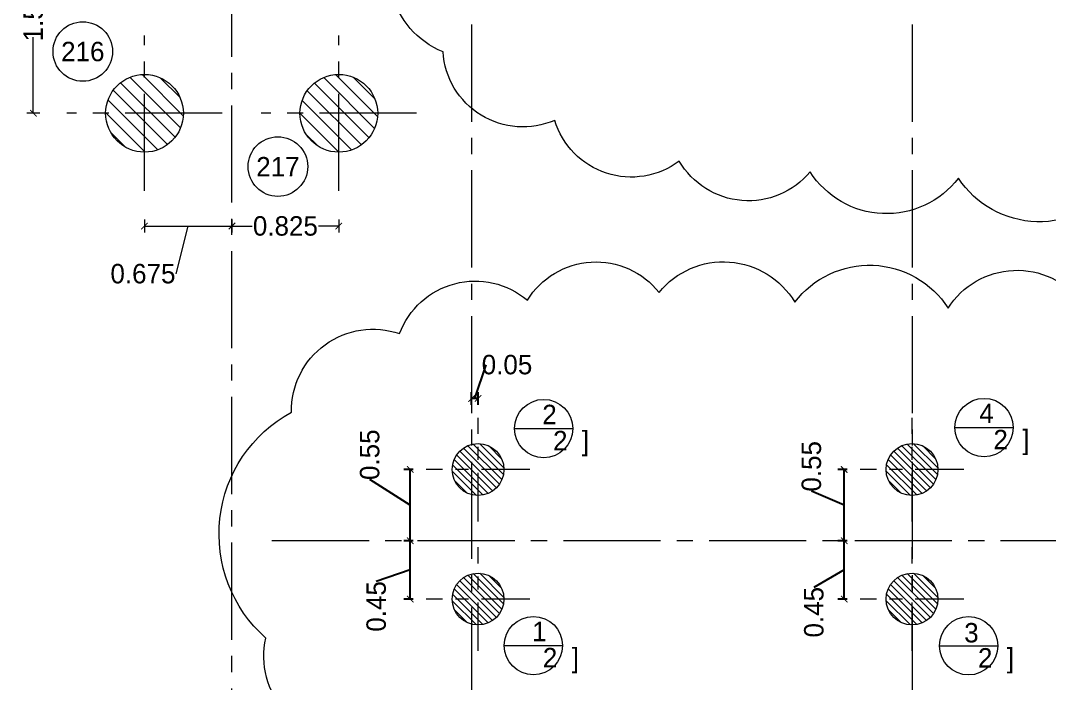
# Model space of a CAD drawing. Extents: x 971 to 1079, y 664 to 731.
# Drawn here: x 1035.54 to 1043.48, y 691.48 to 696.59 of the extents above; entities that cross this region are included whole.
import ezdxf
from ezdxf.enums import TextEntityAlignment as Align

# ---------------------------------------------------------------- set-up
doc = ezdxf.new("R2010")
doc.units = 0
doc.header["$MEASUREMENT"] = 0
doc.header["$PDMODE"] = 3
doc.header["$PDSIZE"] = 0.1
for name, pattern in [('CENTER2', [1.125, 0.75, -0.125, 0.125, -0.125]), ('CENTERX2', [4, 2.5, -0.5, 0.5, -0.5]), ('HIDDEN2', [0.1875, 0.125, -0.0625])]:
    doc.linetypes.add(name, pattern=pattern)
doc.layers.get('0').update_dxf_attribs({"linetype": 'CONTINUOUS', "lineweight": 30})
doc.layers.get('Defpoints').update_dxf_attribs({"linetype": 'CONTINUOUS'})
for name, color, linetype, lineweight in [('As Built Piles', 4, 'HIDDEN2', 20), ('axis', 1, 'CENTERX2', 5), ('axis no.', 11, 'CONTINUOUS', 20), ('PILES_AXES', 4, 'CENTER2', 20), ('PILES_HATCH0', 8, 'CONTINUOUS', 9), ('PILES_NO_', 11, 'CONTINUOUS', 20), ('UG-SECTION-LINE', 1, 'CONTINUOUS', 13)]:
    doc.layers.add(name, color=color, linetype=linetype, lineweight=lineweight)
doc.layers.add('DIMENSIONS_OF_PILES_TO_AXI', color=11, linetype='CONTINUOUS')
doc.styles.add('ARABY', font='sosa.shx')
doc.styles.add('SOSA', font='sosa.shx')
doc.dimstyles.new('Shabak dim', dxfattribs={"dimtxt": 0.15, "dimasz": 0.05, "dimexe": 0.05, "dimexo": 0.1, "dimgap": 0, "dimtad": 0, "dimzin": 0, "dimdsep": 46, "dimtxsty": 'SOSA', "dimblk1": 'ARCHTICK', "dimblk2": 'ARCHTICK', "dimsah": 1, "dimcen": 0, "dimclrd": 256, "dimadec": 0, "dimazin": 0, "dimtfac": 1, "dimtofl": 0, "dimtmove": 1, "dimatfit": 3, "dimldrblk": 'OBLIQUE', "dimfxl": 0.05, "dimfxlon": 1, "dimtolj": 1, "dimtzin": 0, "dimlwd": -1, "dimlwe": -1, "dimarcsym": 0})

# ---------------------------------------------------------------- blocks, each defined once
blk = doc.blocks.new('_ARCHTICK')
at = {"color": 0, "linetype": 'ByBlock', "const_width": 0.15}
blk.add_lwpolyline([(-0.5, -0.5), (0.5, 0.5)], dxfattribs=at)
blk = doc.blocks.new('*D252')
at = {"layer": 'axis no.', "color": 0, "transparency": 16777216}
for p, q in [((1035.6844, 697.3769), (1035.5844, 697.3769)), ((1035.6844, 695.8769), (1035.5844, 695.8769))]:
    blk.add_line(p, q, dxfattribs=at)
at = {"layer": 'axis no.', "transparency": 16777216}
for p, q in [((1035.6344, 697.3769), (1035.6344, 696.7897)), ((1035.6344, 695.8769), (1035.6344, 696.4642))]:
    blk.add_line(p, q, dxfattribs=at)
at = {"layer": 'Defpoints', "color": 0, "transparency": 16777216}
for p in [(1035.6344, 697.3769), (1036.0593, 697.3769), (1036.0593, 695.8769)]:
    blk.add_point(p, dxfattribs=at)
at = {"layer": 'axis no.', "transparency": 16777216, "xscale": 0.05, "yscale": 0.05, "zscale": 0.05}
for p, rotation in [((1035.6344, 697.3769), 90), ((1035.6344, 695.8769), 270)]:
    blk.add_blockref('_ARCHTICK', p, dxfattribs=dict(at, rotation=rotation))
at = {"layer": 'axis no.', "color": 0, "transparency": 16777216, "insert": (1035.6344, 696.6269), "char_height": 0.15, "attachment_point": 5, "rotation": 90, "style": 'SOSA'}
blk.add_mtext('\\A1;1.50', dxfattribs=at)
blk = doc.blocks.new('_OBLIQUE')
at = {"color": 0, "linetype": 'ByBlock'}
blk.add_line((-0.5, -0.5), (0.5, 0.5), dxfattribs=at)
blk = doc.blocks.new('*D254')
at = {"layer": 'axis no.', "color": 0, "transparency": 16777216}
for p, q in [((1036.4927, 695.0563), (1036.4927, 694.9563)), ((1037.1677, 695.0563), (1037.1677, 694.9563))]:
    blk.add_line(p, q, dxfattribs=at)
at = {"layer": 'axis no.', "transparency": 16777216}
for p, q in [((1036.4927, 695.0063), (1037.1677, 695.0063)), ((1036.737, 694.6378), (1036.8302, 695.0063)), ((1036.737, 694.6378), (1036.737, 694.6378))]:
    blk.add_line(p, q, dxfattribs=at)
at = {"layer": 'Defpoints', "color": 0, "transparency": 16777216}
for p in [(1037.1677, 695.4881), (1036.4927, 695.4116), (1037.1677, 695.0063)]:
    blk.add_point(p, dxfattribs=at)
at = {"layer": 'axis no.', "transparency": 16777216, "xscale": 0.05, "yscale": 0.05, "zscale": 0.05, "rotation": 180}
blk.add_blockref('_ARCHTICK', (1036.4927, 695.0063), dxfattribs=at)
at = {"layer": 'axis no.', "transparency": 16777216, "xscale": 0.05, "yscale": 0.05, "zscale": 0.05}
blk.add_blockref('_ARCHTICK', (1037.1677, 695.0063), dxfattribs=at)
at = {"layer": 'axis no.', "color": 0, "transparency": 16777216, "insert": (1036.4806, 694.6378), "char_height": 0.15, "attachment_point": 5, "style": 'SOSA'}
blk.add_mtext('\\A1;0.675', dxfattribs=at)
blk = doc.blocks.new('*D255')
at = {"layer": 'axis no.', "color": 0, "transparency": 16777216}
for p, q in [((1037.1677, 695.0563), (1037.1677, 694.9563)), ((1037.9927, 695.0563), (1037.9927, 694.9563))]:
    blk.add_line(p, q, dxfattribs=at)
at = {"layer": 'axis no.', "transparency": 16777216}
for p, q in [((1037.1677, 695.0063), (1037.3238, 695.0063)), ((1037.9927, 695.0063), (1037.8367, 695.0063))]:
    blk.add_line(p, q, dxfattribs=at)
at = {"layer": 'Defpoints', "color": 0, "transparency": 16777216}
for p in [(1037.1677, 695.4881), (1037.9927, 695.381), (1037.9927, 695.0063)]:
    blk.add_point(p, dxfattribs=at)
at = {"layer": 'axis no.', "transparency": 16777216, "xscale": 0.05, "yscale": 0.05, "zscale": 0.05, "rotation": 180}
blk.add_blockref('_ARCHTICK', (1037.1677, 695.0063), dxfattribs=at)
at = {"layer": 'axis no.', "transparency": 16777216, "xscale": 0.05, "yscale": 0.05, "zscale": 0.05}
blk.add_blockref('_ARCHTICK', (1037.9927, 695.0063), dxfattribs=at)
at = {"layer": 'axis no.', "color": 0, "transparency": 16777216, "insert": (1037.5802, 695.0063), "char_height": 0.15, "attachment_point": 5, "style": 'SOSA'}
blk.add_mtext('\\A1;0.825', dxfattribs=at)
blk = doc.blocks.new('*D505')
at = {"layer": 'Defpoints', "color": 0, "transparency": 16777216}
for p in [(1.3762, -16.95), (1.4998, -16.95), (1.4998, -17.4)]:
    blk.add_point(p, dxfattribs=at)
at = {"layer": 'DIMENSIONS_OF_PILES_TO_AXI', "color": 0, "transparency": 16777216}
for p, q in [((1.3998, -16.95), (1.3262, -16.95)), ((1.3998, -17.4), (1.3262, -17.4))]:
    blk.add_line(p, q, dxfattribs=at)
at = {"layer": 'DIMENSIONS_OF_PILES_TO_AXI', "transparency": 16777216}
for p, q in [((1.3762, -17.4), (1.3762, -16.95)), ((1.3762, -17.175), (1.114, -17.2655))]:
    blk.add_line(p, q, dxfattribs=at)
at = {"layer": 'DIMENSIONS_OF_PILES_TO_AXI', "transparency": 16777216, "xscale": 0.05, "yscale": 0.05, "zscale": 0.05}
for p, rotation in [((1.3762, -16.95), 90), ((1.3762, -17.4), 270)]:
    blk.add_blockref('_ARCHTICK', p, dxfattribs=dict(at, rotation=rotation))
at = {"layer": 'DIMENSIONS_OF_PILES_TO_AXI', "color": 0, "transparency": 16777216, "insert": (1.114, -17.4566), "char_height": 0.15, "attachment_point": 5, "rotation": 90, "style": 'SOSA'}
blk.add_mtext('\\A1;0.45', dxfattribs=at)
blk = doc.blocks.new('*D506')
at = {"layer": 'Defpoints', "color": 0, "transparency": 16777216}
for p in [(1.3762, -16.4), (1.4998, -16.4), (1.4998, -16.95)]:
    blk.add_point(p, dxfattribs=at)
at = {"layer": 'DIMENSIONS_OF_PILES_TO_AXI', "color": 0, "transparency": 16777216}
for p, q in [((1.3998, -16.4), (1.3262, -16.4)), ((1.3998, -16.95), (1.3262, -16.95))]:
    blk.add_line(p, q, dxfattribs=at)
at = {"layer": 'DIMENSIONS_OF_PILES_TO_AXI', "transparency": 16777216}
for p, q in [((1.3762, -16.95), (1.3762, -16.4)), ((1.3762, -16.675), (1.0637, -16.4768))]:
    blk.add_line(p, q, dxfattribs=at)
at = {"layer": 'DIMENSIONS_OF_PILES_TO_AXI', "transparency": 16777216, "xscale": 0.05, "yscale": 0.05, "zscale": 0.05}
for p, rotation in [((1.3762, -16.4), 90), ((1.3762, -16.95), 270)]:
    blk.add_blockref('_ARCHTICK', p, dxfattribs=dict(at, rotation=rotation))
at = {"layer": 'DIMENSIONS_OF_PILES_TO_AXI', "color": 0, "transparency": 16777216, "insert": (1.0637, -16.2857), "char_height": 0.15, "attachment_point": 5, "rotation": 90, "style": 'SOSA'}
blk.add_mtext('\\A1;0.55', dxfattribs=at)
blk = doc.blocks.new('*D507')
at = {"layer": 'Defpoints', "color": 0, "transparency": 16777216}
for p in [(1.85, -15.8516), (1.85, -15.9998), (1.9, -15.9998)]:
    blk.add_point(p, dxfattribs=at)
at = {"layer": 'DIMENSIONS_OF_PILES_TO_AXI', "transparency": 16777216}
for p, q in [((1.875, -15.8516), (1.9622, -15.5911)), ((1.9, -15.8516), (1.85, -15.8516))]:
    blk.add_line(p, q, dxfattribs=at)
at = {"layer": 'DIMENSIONS_OF_PILES_TO_AXI', "color": 0, "transparency": 16777216}
for p, q in [((1.85, -15.8998), (1.85, -15.8016)), ((1.9, -15.8998), (1.9, -15.8016))]:
    blk.add_line(p, q, dxfattribs=at)
at = {"layer": 'DIMENSIONS_OF_PILES_TO_AXI', "transparency": 16777216, "xscale": 0.05, "yscale": 0.05, "zscale": 0.05, "rotation": 180}
blk.add_blockref('_ARCHTICK', (1.85, -15.8516), dxfattribs=at)
at = {"layer": 'DIMENSIONS_OF_PILES_TO_AXI', "transparency": 16777216, "xscale": 0.05, "yscale": 0.05, "zscale": 0.05}
blk.add_blockref('_ARCHTICK', (1.9, -15.8516), dxfattribs=at)
at = {"layer": 'DIMENSIONS_OF_PILES_TO_AXI', "color": 0, "transparency": 16777216, "insert": (2.1234, -15.5911), "char_height": 0.15, "attachment_point": 5, "style": 'SOSA'}
blk.add_mtext('\\A1;0.05', dxfattribs=at)
blk = doc.blocks.new('*D508')
at = {"layer": 'Defpoints', "color": 0, "transparency": 16777216}
for p in [(4.7262, -16.95), (4.8498, -16.95), (4.8498, -17.4)]:
    blk.add_point(p, dxfattribs=at)
at = {"layer": 'DIMENSIONS_OF_PILES_TO_AXI', "color": 0, "transparency": 16777216}
for p, q in [((4.7498, -16.95), (4.6762, -16.95)), ((4.7498, -17.4), (4.6762, -17.4))]:
    blk.add_line(p, q, dxfattribs=at)
at = {"layer": 'DIMENSIONS_OF_PILES_TO_AXI', "transparency": 16777216}
for p, q in [((4.7262, -17.4), (4.7262, -16.95)), ((4.7262, -17.175), (4.4925, -17.3103))]:
    blk.add_line(p, q, dxfattribs=at)
at = {"layer": 'DIMENSIONS_OF_PILES_TO_AXI', "transparency": 16777216, "xscale": 0.05, "yscale": 0.05, "zscale": 0.05}
for p, rotation in [((4.7262, -16.95), 90), ((4.7262, -17.4), 270)]:
    blk.add_blockref('_ARCHTICK', p, dxfattribs=dict(at, rotation=rotation))
at = {"layer": 'DIMENSIONS_OF_PILES_TO_AXI', "color": 0, "transparency": 16777216, "insert": (4.4925, -17.5015), "char_height": 0.15, "attachment_point": 5, "rotation": 90, "style": 'SOSA'}
blk.add_mtext('\\A1;0.45', dxfattribs=at)
blk = doc.blocks.new('*D509')
at = {"layer": 'Defpoints', "color": 0, "transparency": 16777216}
for p in [(4.7262, -16.4), (4.8498, -16.4), (4.8498, -16.95)]:
    blk.add_point(p, dxfattribs=at)
at = {"layer": 'DIMENSIONS_OF_PILES_TO_AXI', "color": 0, "transparency": 16777216}
for p, q in [((4.7498, -16.4), (4.6762, -16.4)), ((4.7498, -16.95), (4.6762, -16.95))]:
    blk.add_line(p, q, dxfattribs=at)
at = {"layer": 'DIMENSIONS_OF_PILES_TO_AXI', "transparency": 16777216}
for p, q in [((4.7262, -16.95), (4.7262, -16.4)), ((4.7262, -16.675), (4.4735, -16.5664))]:
    blk.add_line(p, q, dxfattribs=at)
at = {"layer": 'DIMENSIONS_OF_PILES_TO_AXI', "transparency": 16777216, "xscale": 0.05, "yscale": 0.05, "zscale": 0.05}
for p, rotation in [((4.7262, -16.4), 90), ((4.7262, -16.95), 270)]:
    blk.add_blockref('_ARCHTICK', p, dxfattribs=dict(at, rotation=rotation))
at = {"layer": 'DIMENSIONS_OF_PILES_TO_AXI', "color": 0, "transparency": 16777216, "insert": (4.4735, -16.3752), "char_height": 0.15, "attachment_point": 5, "rotation": 90, "style": 'SOSA'}
blk.add_mtext('\\A1;0.55', dxfattribs=at)
blk = doc.blocks.new('A$C2E896A52')
at = {"layer": 'PILES_HATCH0'}
h = blk.add_hatch(dxfattribs=at)
h.set_pattern_fill('ANSI31', color=256, scale=0.3, angle=90, style=0)
h.set_pattern_definition([(135, (-909.101773, -363.87227), (-0.0265165043, -0.0265165043), [])])
h.paths.add_polyline_path([(1.9, -16.2, 0.414214), (1.7, -16.4), (1.9, -16.4)])
h.paths.add_polyline_path([(1.9, -16.2), (1.9, -16.4), (2.1, -16.4, 0.414214)])
h.paths.add_polyline_path([(2.1, -16.4), (1.9, -16.4), (1.9, -16.6, 0.414214)])
h.paths.add_polyline_path([(1.9, -16.4), (1.7, -16.4, 0.414214), (1.9, -16.6)])
h = blk.add_hatch(dxfattribs=at)
h.set_pattern_fill('ANSI31', color=256, scale=0.3, angle=90, style=0)
h.set_pattern_definition([(135, (-905.751773, -363.87227), (-0.0265165043, -0.0265165043), [])])
h.paths.add_polyline_path([(5.25, -16.2, 0.414214), (5.05, -16.4), (5.25, -16.4)])
h.paths.add_polyline_path([(5.25, -16.2), (5.25, -16.4), (5.45, -16.4, 0.414214)])
h.paths.add_polyline_path([(5.45, -16.4), (5.25, -16.4), (5.25, -16.6, 0.414214)])
h.paths.add_polyline_path([(5.25, -16.4), (5.05, -16.4, 0.414214), (5.25, -16.6)])
h = blk.add_hatch(dxfattribs=at)
h.set_pattern_fill('ANSI31', color=256, scale=0.3, angle=90, style=0)
h.set_pattern_definition([(135, (-909.101773, -364.87227), (-0.0265165043, -0.0265165043), [])])
h.paths.add_polyline_path([(1.9, -17.2, 0.414214), (1.7, -17.4), (1.9, -17.4)])
h.paths.add_polyline_path([(1.9, -17.2), (1.9, -17.4), (2.1, -17.4, 0.414214)])
h.paths.add_polyline_path([(2.1, -17.4), (1.9, -17.4), (1.9, -17.6, 0.414214)])
h.paths.add_polyline_path([(1.9, -17.4), (1.7, -17.4, 0.414214), (1.9, -17.6)])
h = blk.add_hatch(dxfattribs=at)
h.set_pattern_fill('ANSI31', color=256, scale=0.3, angle=90, style=0)
h.set_pattern_definition([(135, (-905.751773, -364.87227), (-0.0265165043, -0.0265165043), [])])
h.paths.add_polyline_path([(5.25, -17.2, 0.414214), (5.05, -17.4), (5.25, -17.4)])
h.paths.add_polyline_path([(5.25, -17.2), (5.25, -17.4), (5.45, -17.4, 0.414214)])
h.paths.add_polyline_path([(5.45, -17.4), (5.25, -17.4), (5.25, -17.6, 0.414214)])
h.paths.add_polyline_path([(5.25, -17.4), (5.05, -17.4, 0.414214), (5.25, -17.6)])
at = {"layer": 'As Built Piles', "linetype": 'Continuous', "ltscale": 0.01}
for centre in [(1.9, -16.4), (5.25, -16.4), (1.9, -17.4), (5.25, -17.4)]:
    blk.add_circle(centre, 0.2, dxfattribs=at)
at = {"layer": 'PILES_AXES', "ltscale": 0.5}
for p, q in [((1.9, -16.8002), (1.9, -15.9998)), ((5.25, -16.8002), (5.25, -15.9998)), ((2.3002, -16.4), (1.4998, -16.4)), ((5.6502, -16.4), (4.8498, -16.4)), ((1.9, -17.8002), (1.9, -16.9998)), ((5.25, -17.8002), (5.25, -16.9998)), ((2.3002, -17.4), (1.4998, -17.4)), ((5.6502, -17.4), (4.8498, -17.4))]:
    blk.add_line(p, q, dxfattribs=at)
at = {"layer": 'PILES_NO_'}
for p, q in [((2.1815, -16.0837), (2.6315, -16.0837)), ((5.5809, -16.0757), (6.0309, -16.0757)), ((2.1023, -17.7591), (2.5523, -17.7591)), ((5.4618, -17.7604), (5.9118, -17.7604))]:
    blk.add_line(p, q, dxfattribs=at)
for centre in [(2.4065, -16.0837), (5.8059, -16.0757), (2.3273, -17.7591), (5.6868, -17.7604)]:
    blk.add_circle(centre, 0.225, dxfattribs=at)
at = {"layer": 'UG-SECTION-LINE', "linetype": 'CENTER2'}
for p, q in [((1.85, 2.7846), (1.85, -19.0412)), ((5.25, 2.7846), (5.25, -19.0412)), ((11.1834, -16.95), (0.2922, -16.95))]:
    blk.add_line(p, q, dxfattribs=at)
at = {"layer": 'PILES_NO_', "style": 'ARABY'}
for s, p in [('2', (2.3959, -16.05)), ('4', (5.7688, -16.042)), ('2  ]', (2.4788, -16.2517)), ('2  ]', (5.8782, -16.2436)), ('1', (2.3168, -17.7254)), ('3', (5.6526, -17.7346)), ('2  ]', (2.3997, -17.927)), ('2  ]', (5.7591, -17.9284))]:
    blk.add_text(s, height=0.15, dxfattribs=at).set_placement(p)
at = {"layer": 'DIMENSIONS_OF_PILES_TO_AXI'}
dim = blk.add_linear_dim(base=(1.85, -15.8516), p1=(1.9, -15.9998), p2=(1.85, -15.9998), dimstyle='Shabak dim', dxfattribs=at)
dim.commit()
dim.dimension.update_dxf_attribs({"geometry": '*D507', "text_midpoint": (1.9622, -15.5911), "dimtype": 128})
for base, p1, p2, picture, middle in [((1.3762, -16.4), (1.4998, -16.95), (1.4998, -16.4), '*D506', (1.0637, -16.4768)), ((4.7262, -16.4), (4.8498, -16.95), (4.8498, -16.4), '*D509', (4.4735, -16.5664)), ((1.3762, -16.95), (1.4998, -17.4), (1.4998, -16.95), '*D505', (1.114, -17.2655)), ((4.7262, -16.95), (4.8498, -17.4), (4.8498, -16.95), '*D508', (4.4925, -17.3103))]:
    dim = blk.add_linear_dim(base=base, p1=p1, p2=p2, angle=90, dimstyle='Shabak dim', dxfattribs=at)
    dim.commit()
    dim.dimension.update_dxf_attribs({"geometry": picture, "text_midpoint": middle, "dimtype": 128})

msp = doc.modelspace()

# ---------------------------------------------------------------- hatches: boundary and pattern name
at = {"layer": 'PILES_HATCH0'}
h = msp.add_hatch(dxfattribs=at)
h.set_pattern_fill('ANSI31', color=256, scale=0.65, angle=90, style=0)
edge = h.paths.add_edge_path()
edge.add_arc((1036.4927, 695.8769), 0.3, 0, 360)
h = msp.add_hatch(dxfattribs=at)
h.set_pattern_fill('ANSI31', color=256, scale=0.65, angle=90, style=0)
edge = h.paths.add_edge_path()
edge.add_arc((1037.9927, 695.8769), 0.3, 0, 360)

# ---------------------------------------------------------------- linework, layer by layer
at = {"layer": 'As Built Piles', "linetype": 'Continuous', "ltscale": 0.01}
for centre in [(1036.4927, 695.8769), (1037.9927, 695.8769)]:
    msp.add_circle(centre, 0.3, dxfattribs=at)
at = {"layer": 'axis', "linetype": 'CENTER2'}
msp.add_line((1037.1677, 683.9379), (1037.1677, 714.0829), dxfattribs=at)
at = {"layer": 'PILES_AXES'}
for p, q in [((1036.4927, 695.2769), (1036.4927, 696.4769)), ((1037.9927, 695.2769), (1037.9927, 696.4769)), ((1037.0927, 695.8769), (1035.8927, 695.8769)), ((1038.5927, 695.8769), (1037.3927, 695.8769))]:
    msp.add_line(p, q, dxfattribs=at)
at = {"layer": 'PILES_NO_'}
for points in [[(1044.0018, 695.3423, -0.520567), (1042.7753, 695.3754, -0.520567), (1042.7753, 695.3754, -0.520567), (1041.6316, 695.4251, -0.520567), (1041.6316, 695.4251, -0.520567), (1040.6206, 695.5078, -0.520567), (1040.6206, 695.5078, -0.520567), (1039.6593, 695.8223, -0.520567), (1039.6593, 695.8223, -0.520567), (1038.7974, 696.3519, -0.520567), (1038.7974, 696.3519, -0.520567), (1038.5487, 697.3945, -0.520567)], [(1038.1278, 691.0536, -0.520567), (1037.4296, 691.8265, -0.520567), (1037.4296, 691.8265, -0.520567), (1037.6269, 693.5695, -0.520567), (1038.4617, 694.1757, -0.520567), (1038.4617, 694.1757, -0.520567), (1039.4483, 694.4333, -0.520567), (1039.4483, 694.4333, -0.520567), (1040.4653, 694.494, -0.520567), (1040.4653, 694.494, -0.520567), (1041.5126, 694.4182, -0.520567), (1041.5126, 694.4182, -0.520567), (1042.6965, 694.3727, -0.520567), (1042.6965, 694.3727, -0.520567), (1043.7287, 694.4182, -0.520567)]]:
    msp.add_lwpolyline(points, format="xyb", dxfattribs=at)
for centre in [(1036.0164, 696.3536), (1037.5225, 695.4653)]:
    msp.add_circle(centre, 0.2298, dxfattribs=at)

# ---------------------------------------------------------------- block references
at = {"layer": 'As Built Piles'}
msp.add_blockref('A$C2E896A52', (1037.1677, 709.5269), dxfattribs=at)

# ---------------------------------------------------------------- texts
at = {"layer": 'axis no.', "style": 'ARABY'}
for s, p in [('216', (1036.0164, 696.3536)), ('217', (1037.5225, 695.4653))]:
    msp.add_text(s, height=0.15, dxfattribs=at).set_placement(p, align=Align.MIDDLE)

# ---------------------------------------------------------------- dimensions: what is measured, and where the dimension line sits
at = {"layer": 'axis no.'}
dim = msp.add_linear_dim(base=(1035.6344, 697.3769), p1=(1036.0593, 695.8769), p2=(1036.0593, 697.3769), angle=90, dimstyle='Shabak dim', dxfattribs=at)
dim.commit()
dim.dimension.update_dxf_attribs({"geometry": '*D252', "text_midpoint": (1035.6344, 696.6269), "dimtype": 160})
dim = msp.add_linear_dim(base=(1037.1677, 695.0063), p1=(1036.4927, 695.4116), p2=(1037.1677, 695.4881), dimstyle='Shabak dim', override={"dimdec": 3}, dxfattribs=at)
dim.commit()
dim.dimension.update_dxf_attribs({"geometry": '*D254', "text_midpoint": (1036.737, 694.6378), "dimtype": 160})
dim = msp.add_linear_dim(base=(1037.9927, 695.0063), p1=(1037.1677, 695.4881), p2=(1037.9927, 695.381), dimstyle='Shabak dim', override={"dimdec": 3}, dxfattribs=at)
dim.commit()
dim.dimension.update_dxf_attribs({"geometry": '*D255', "text_midpoint": (1037.5802, 695.0063)})

doc.saveas('drawing.dxf')
